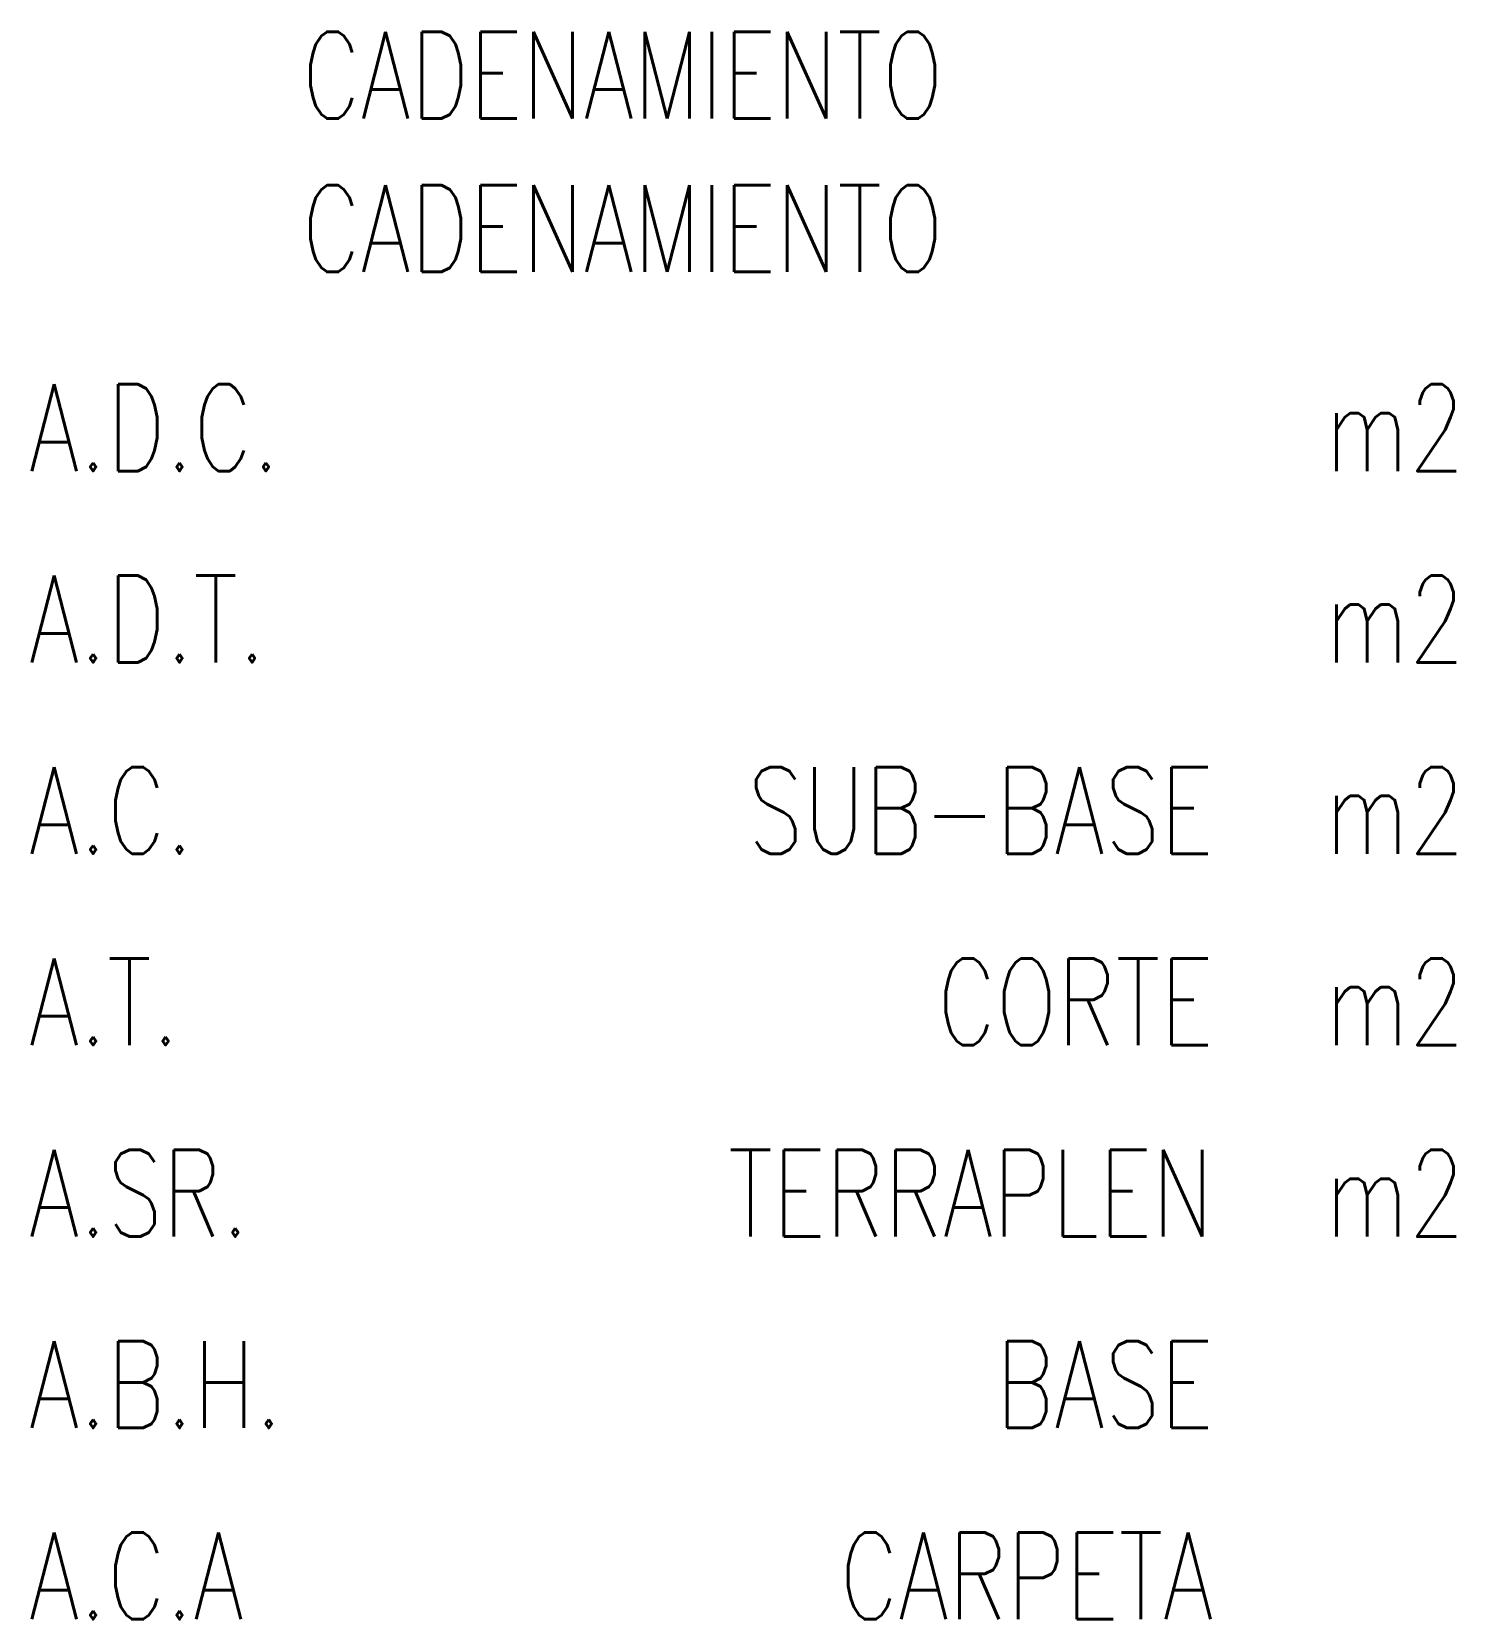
# Model space of a CAD drawing. Extents: x -3.95 to 4.26, y -4.63 to 4.52.
import ezdxf
from ezdxf.enums import TextEntityAlignment as Align

# ---------------------------------------------------------------- set-up
doc = ezdxf.new("R2010")
doc.units = 0
doc.header["$MEASUREMENT"] = 0
doc.layers.add('PROV', color=7, linetype='CONTINUOUS')
doc.styles.add('ROMANS', font='romans.shx')

msp = doc.modelspace()

# ---------------------------------------------------------------- texts
at = {"layer": 'PROV', "style": 'ROMANS', "width": 0.75}
for s, p in [('A.D.C.', (-3.967, 1.9881)), ('m2', (3.504, 1.9881)), ('A.D.T.', (-3.967, 0.8851)), ('m2', (3.504, 0.8851)), ('A.C.', (-3.967, -0.2178)), ('m2', (3.504, -0.2178)), ('A.T.', (-3.967, -1.3208)), ('m2', (3.504, -1.3208)), ('A.SR.', (-3.967, -2.4237)), ('m2', (3.504, -2.4237)), ('A.B.H.', (-3.967, -3.5267)), ('A.C.A', (-3.967, -4.6296))]:
    msp.add_text(s, height=0.5, dxfattribs=at).set_placement(p)
for tag, text, flags, p in [('CADENAMIENTO', '0+000', 5, (1.3032, 4.0198)), ('CADENAMIENTO', '0+000', 5, (1.3032, 3.1352)), ('SUB-BASE', '0', 4, (2.8596, -0.2178)), ('CORTE', '0', 4, (2.8596, -1.3208)), ('TERRAPLEN', '0', 4, (2.8596, -2.4237)), ('BASE', '0', 4, (2.8596, -3.5267)), ('CARPETA', '0', 4, (2.8596, -4.6296))]:
    msp.add_attdef(tag, text=text, height=0.5, dxfattribs=dict(at, flags=flags)).set_placement(p, align=Align.RIGHT)

doc.saveas('drawing.dxf')
